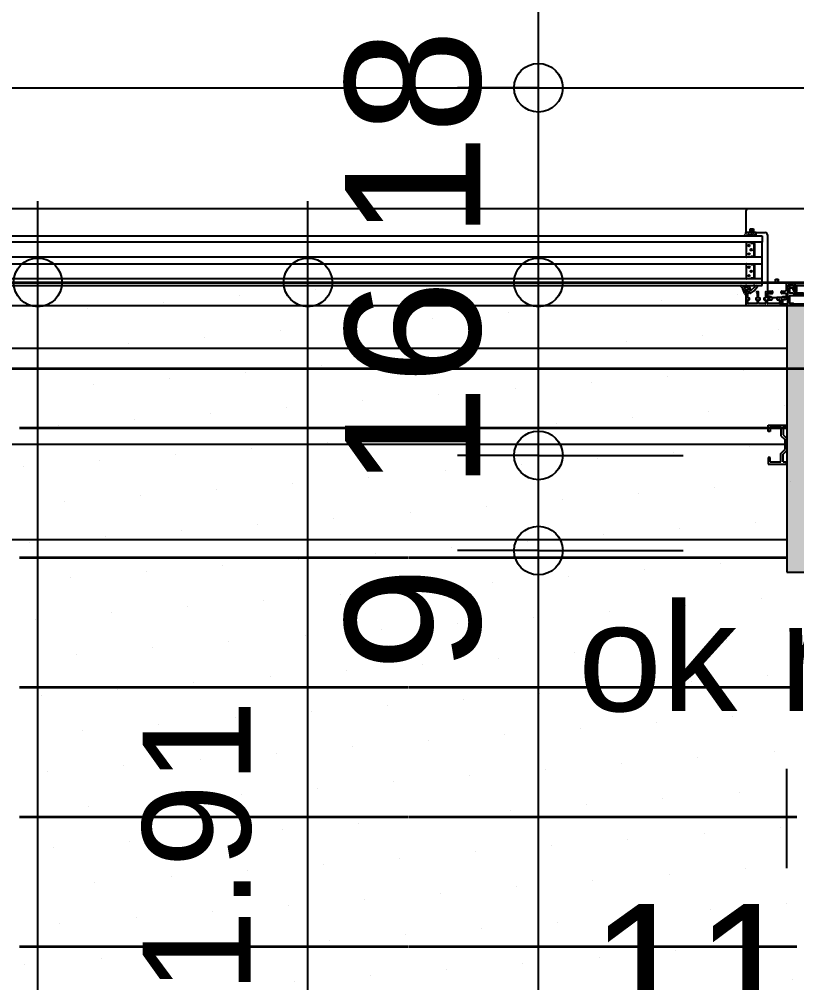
# Model space of a CAD drawing. Header units: centimetres. Extents: x 0.3 to 84.3, y 0.3 to 59.7.
# Drawn here: x 43.319 to 44.758, y 18.478 to 20.261 of the extents above; entities that cross this region are included whole.
import ezdxf

# ---------------------------------------------------------------- set-up
doc = ezdxf.new("R2010")
doc.units = ezdxf.units.CM
for name, pattern in [('AUSGEZOGEN', [0]), ('PHANTOM', [63.5, 31.75, -6.35, 6.35, -6.35, 6.35, -6.35]), ('PUNKT', [6.35, 0, -6.35]), ('VERDECKT', [9.525, 6.35, -3.175])]:
    doc.linetypes.add(name, pattern=pattern)
for name, color, linetype, lineweight in [('Allgemein', 7, 'AUSGEZOGEN', 35), ('Ausbau Raeume', 7, 'AUSGEZOGEN', 35), ('Bodenplatte', 7, 'AUSGEZOGEN', 35), ('Daemmung', 7, 'AUSGEZOGEN', 35), ('Decke', 7, 'AUSGEZOGEN', 35), ('Deckendaemmung', 7, 'AUSGEZOGEN', 25), ('Fenster', 7, 'AUSGEZOGEN', 35), ('Rolladen', 7, 'AUSGEZOGEN', 25), ('Text Koten', 7, 'AUSGEZOGEN', 50), ('Wand Beton bewehrt', 7, 'AUSGEZOGEN', 35), ('Werkplan- Ausfuehrungsmasse', 7, 'AUSGEZOGEN', 25)]:
    doc.layers.add(name, color=color, linetype=linetype, lineweight=lineweight)
doc.styles.add('ARIAL', font='ARIAL.TTF')

msp = doc.modelspace()

# ---------------------------------------------------------------- hatches: boundary and pattern name
at = {"layer": 'Allgemein', "linetype": 'AUSGEZOGEN', "lineweight": 25}
msp.add_hatch(color=32, dxfattribs=at).paths.add_polyline_path([(44.82, 19.454), (44.82, 19.7314), (44.74, 19.7314), (44.74, 19.454), (44.74, 19.374), (44.74, 19.326), (44.74, 19.278), (44.74, 19.238), (44.82, 19.238), (44.82, 19.278), (44.82, 19.326), (44.82, 19.374)])

# ---------------------------------------------------------------- linework, layer by layer
at = {"layer": 'Allgemein', "color": 7, "linetype": 'AUSGEZOGEN', "lineweight": 25}
for p, q in [((44.82, 19.7314), (44.74, 19.7314)), ((44.74, 19.7314), (44.74, 19.454)), ((44.74, 19.454), (44.74, 19.374)), ((44.74, 19.374), (44.74, 19.326)), ((44.74, 19.326), (44.74, 19.278)), ((44.74, 19.278), (44.74, 19.238)), ((44.74, 19.238), (44.82, 19.238))]:
    msp.add_line(p, q, dxfattribs=at)
at = {"layer": 'Ausbau Raeume', "color": 254, "linetype": 'AUSGEZOGEN', "lineweight": 35}
for p, q in [((44.0382, 19.5046), (43.3196, 19.5046)), ((44.74, 19.5046), (44.0396, 19.5046)), ((44.0382, 19.2646), (43.3196, 19.2646)), ((44.74, 19.2646), (44.0396, 19.2646)), ((44.0382, 19.0246), (43.3196, 19.0246)), ((44.7582, 19.0246), (44.0396, 19.0246)), ((44.0382, 18.7846), (43.3196, 18.7846)), ((44.7582, 18.7846), (44.0396, 18.7846)), ((44.0382, 18.5446), (43.3196, 18.5446)), ((44.7582, 18.5446), (44.0396, 18.5446))]:
    msp.add_line(p, q, dxfattribs=at)
at = {"layer": 'Bodenplatte', "color": 92, "linetype": 'AUSGEZOGEN', "lineweight": 25, "true_color": 0x00c600}
for p, q in [((43.3533, 19.774), (43.3533, 19.924)), ((43.3533, 19.774), (43.2033, 19.774)), ((43.3533, 19.774), (43.5033, 19.774)), ((43.3533, 19.774), (43.3533, 19.774)), ((43.3533, 16.114), (43.3533, 19.774))]:
    msp.add_line(p, q, dxfattribs=at)
at = {"layer": 'Bodenplatte', "color": 92, "linetype": 'VERDECKT', "lineweight": 35, "true_color": 0x00c600}
msp.add_line((31.66, 19.774), (46.91, 19.774), dxfattribs=at)
at = {"layer": 'Bodenplatte', "color": 92, "linetype": 'AUSGEZOGEN', "lineweight": 25, "true_color": 0x00c600}
msp.add_circle((43.3533, 19.774), 0.045, dxfattribs=at)
at = {"layer": 'Daemmung', "color": 211, "linetype": 'AUSGEZOGEN', "lineweight": 25, "true_color": 0xff70ff}
for p, q in [((43.8533, 19.774), (43.8533, 19.924)), ((43.8533, 19.774), (43.7033, 19.774)), ((43.8533, 19.774), (44.0033, 19.774)), ((43.8533, 19.774), (43.8533, 19.774)), ((43.8533, 15.954), (43.8533, 19.774))]:
    msp.add_line(p, q, dxfattribs=at)
msp.add_circle((43.8533, 19.774), 0.045, dxfattribs=at)
at = {"layer": 'Decke', "color": 96, "linetype": 'PHANTOM', "lineweight": 35, "true_color": 0x006e00}
for p, q in [((31.66, 19.774), (46.91, 19.774)), ((46.75, 19.614), (31.66, 19.614))]:
    msp.add_line(p, q, dxfattribs=at)
at = {"layer": 'Deckendaemmung', "color": 211, "linetype": 'AUSGEZOGEN', "lineweight": 25, "true_color": 0xff70ff}
for p, q in [((44.0083, 19.7718), (44.0083, 19.7718)), ((43.7264, 19.7491), (43.7264, 19.7491)), ((43.8674, 19.7604), (43.8674, 19.7604)), ((44.6482, 19.7523), (44.6482, 19.7523)), ((43.5855, 19.7377), (43.5855, 19.7377)), ((44.3663, 19.7296), (44.3663, 19.7296)), ((44.5073, 19.741), (44.5073, 19.741)), ((43.4445, 19.7264), (43.4445, 19.7264)), ((44.2254, 19.7183), (44.2254, 19.7183)), ((43.9435, 19.6956), (43.9435, 19.6956)), ((44.0845, 19.707), (44.0845, 19.707)), ((43.8026, 19.6843), (43.8026, 19.6843)), ((44.5834, 19.6762), (44.5834, 19.6762)), ((44.7244, 19.6875), (44.7244, 19.6875)), ((43.5207, 19.6616), (43.5207, 19.6616)), ((43.6616, 19.6729), (43.6616, 19.6729)), ((44.4425, 19.6648), (44.4425, 19.6648)), ((44.4425, 19.6648), (44.4425, 19.6648)), ((43.3797, 19.6503), (43.3797, 19.6503)), ((44.1606, 19.6422), (44.1606, 19.6422)), ((44.3015, 19.6535), (44.3015, 19.6535)), ((44.0197, 19.6308), (44.0197, 19.6308)), ((43.7378, 19.6081), (43.7378, 19.6081)), ((43.7378, 19.6081), (43.7378, 19.6081)), ((43.8787, 19.6195), (43.8787, 19.6195)), ((44.6596, 19.6114), (44.6596, 19.6114)), ((43.5968, 19.5968), (43.5968, 19.5968)), ((44.3777, 19.5887), (44.3777, 19.5887)), ((44.5186, 19.6), (44.5186, 19.6)), ((43.4559, 19.5855), (43.4559, 19.5855)), ((44.2367, 19.5774), (44.2367, 19.5774)), ((43.9549, 19.5547), (43.9549, 19.5547)), ((44.0958, 19.566), (44.0958, 19.566)), ((43.8139, 19.5433), (43.8139, 19.5433)), ((44.5948, 19.5352), (44.5948, 19.5352)), ((44.7357, 19.5466), (44.7357, 19.5466)), ((43.532, 19.5207), (43.532, 19.5207)), ((43.673, 19.532), (43.673, 19.532)), ((44.4538, 19.5239), (44.4538, 19.5239)), ((43.3911, 19.5093), (43.3911, 19.5093)), ((44.1719, 19.5012), (44.1719, 19.5012)), ((44.3129, 19.5126), (44.3129, 19.5126)), ((44.031, 19.4899), (44.031, 19.4899)), ((43.7491, 19.4672), (43.7491, 19.4672)), ((43.8901, 19.4785), (43.8901, 19.4785)), ((44.6709, 19.4704), (44.6709, 19.4704)), ((43.4672, 19.4445), (43.4672, 19.4445)), ((43.6082, 19.4559), (43.6082, 19.4559)), ((44.389, 19.4478), (44.389, 19.4478)), ((44.53, 19.4591), (44.53, 19.4591)), ((43.3263, 19.4332), (43.3263, 19.4332)), ((44.2481, 19.4364), (44.2481, 19.4364)), ((43.9662, 19.4137), (43.9662, 19.4137)), ((44.1071, 19.4251), (44.1071, 19.4251)), ((43.6843, 19.3911), (43.6843, 19.3911)), ((43.8252, 19.4024), (43.8252, 19.4024)), ((44.6061, 19.3943), (44.6061, 19.3943)), ((44.7471, 19.4056), (44.7471, 19.4056)), ((43.5434, 19.3797), (43.5434, 19.3797)), ((44.4652, 19.383), (44.4652, 19.383)), ((43.4024, 19.3684), (43.4024, 19.3684)), ((44.1833, 19.3603), (44.1833, 19.3603)), ((44.3242, 19.3716), (44.3242, 19.3716)), ((43.9014, 19.3376), (43.9014, 19.3376)), ((44.0423, 19.3489), (44.0423, 19.3489)), ((43.7604, 19.3263), (43.7604, 19.3263)), ((44.6823, 19.3295), (44.6823, 19.3295)), ((43.4786, 19.3036), (43.4786, 19.3036)), ((43.6195, 19.3149), (43.6195, 19.3149)), ((44.4004, 19.3068), (44.4004, 19.3068)), ((44.5413, 19.3182), (44.5413, 19.3182)), ((44.5413, 19.3182), (44.5413, 19.3182)), ((43.3376, 19.2922), (43.3376, 19.2922)), ((44.1185, 19.2841), (44.1185, 19.2841)), ((44.2594, 19.2955), (44.2594, 19.2955)), ((43.9775, 19.2728), (43.9775, 19.2728)), ((43.6956, 19.2501), (43.6956, 19.2501)), ((43.8366, 19.2615), (43.8366, 19.2615)), ((43.8366, 19.2615), (43.8366, 19.2615)), ((44.6175, 19.2534), (44.6175, 19.2534)), ((43.5547, 19.2388), (43.5547, 19.2388)), ((44.3356, 19.2307), (44.3356, 19.2307)), ((44.4765, 19.242), (44.4765, 19.242)), ((43.4138, 19.2274), (43.4138, 19.2274)), ((44.1946, 19.2193), (44.1946, 19.2193)), ((43.9127, 19.1966), (43.9127, 19.1966)), ((44.0537, 19.208), (44.0537, 19.208)), ((43.7718, 19.1853), (43.7718, 19.1853)), ((44.5527, 19.1772), (44.5527, 19.1772)), ((44.6936, 19.1885), (44.6936, 19.1885)), ((43.4899, 19.1626), (43.4899, 19.1626)), ((43.6308, 19.174), (43.6308, 19.174)), ((44.4117, 19.1659), (44.4117, 19.1659)), ((43.349, 19.1513), (43.349, 19.1513)), ((44.1298, 19.1432), (44.1298, 19.1432)), ((44.2708, 19.1545), (44.2708, 19.1545)), ((43.9889, 19.1318), (43.9889, 19.1318)), ((43.707, 19.1092), (43.707, 19.1092)), ((43.8479, 19.1205), (43.8479, 19.1205)), ((44.6288, 19.1124), (44.6288, 19.1124)), ((43.566, 19.0978), (43.566, 19.0978)), ((44.3469, 19.0897), (44.3469, 19.0897)), ((44.4878, 19.1011), (44.4878, 19.1011)), ((43.4251, 19.0865), (43.4251, 19.0865)), ((44.206, 19.0784), (44.206, 19.0784)), ((43.9241, 19.0557), (43.9241, 19.0557)), ((44.065, 19.067), (44.065, 19.067)), ((43.7831, 19.0444), (43.7831, 19.0444)), ((44.564, 19.0363), (44.564, 19.0363)), ((44.7049, 19.0476), (44.7049, 19.0476)), ((43.5012, 19.0217), (43.5012, 19.0217)), ((43.6422, 19.033), (43.6422, 19.033)), ((44.423, 19.0249), (44.423, 19.0249)), ((43.3603, 19.0103), (43.3603, 19.0103)), ((44.1412, 19.0022), (44.1412, 19.0022)), ((44.2821, 19.0136), (44.2821, 19.0136)), ((44.0002, 18.9909), (44.0002, 18.9909)), ((43.7183, 18.9682), (43.7183, 18.9682)), ((43.8593, 18.9796), (43.8593, 18.9796)), ((44.6401, 18.9715), (44.6401, 18.9715)), ((43.4364, 18.9455), (43.4364, 18.9455)), ((43.5774, 18.9569), (43.5774, 18.9569)), ((44.3582, 18.9488), (44.3582, 18.9488)), ((44.4992, 18.9601), (44.4992, 18.9601)), ((44.4992, 18.9601), (44.4992, 18.9601)), ((44.2173, 18.9374), (44.2173, 18.9374)), ((43.9354, 18.9148), (43.9354, 18.9148)), ((44.0764, 18.9261), (44.0764, 18.9261)), ((43.6535, 18.8921), (43.6535, 18.8921)), ((43.7945, 18.9034), (43.7945, 18.9034)), ((43.7945, 18.9034), (43.7945, 18.9034)), ((44.5753, 18.8953), (44.5753, 18.8953)), ((44.7163, 18.9067), (44.7163, 18.9067)), ((43.5126, 18.8807), (43.5126, 18.8807)), ((44.4344, 18.884), (44.4344, 18.884)), ((43.3716, 18.8694), (43.3716, 18.8694)), ((44.1525, 18.8613), (44.1525, 18.8613)), ((44.2934, 18.8726), (44.2934, 18.8726)), ((43.8706, 18.8386), (43.8706, 18.8386)), ((44.0116, 18.85), (44.0116, 18.85)), ((43.7297, 18.8273), (43.7297, 18.8273)), ((44.6515, 18.8305), (44.6515, 18.8305)), ((43.4478, 18.8046), (43.4478, 18.8046)), ((43.5887, 18.8159), (43.5887, 18.8159)), ((44.3696, 18.8078), (44.3696, 18.8078)), ((44.5105, 18.8192), (44.5105, 18.8192)), ((44.0877, 18.7852), (44.0877, 18.7852)), ((44.2286, 18.7965), (44.2286, 18.7965)), ((43.9468, 18.7738), (43.9468, 18.7738)), ((43.6649, 18.7511), (43.6649, 18.7511)), ((43.8058, 18.7625), (43.8058, 18.7625)), ((44.5867, 18.7544), (44.5867, 18.7544)), ((44.7276, 18.7657), (44.7276, 18.7657)), ((43.5239, 18.7398), (43.5239, 18.7398)), ((44.3048, 18.7317), (44.3048, 18.7317)), ((44.4457, 18.743), (44.4457, 18.743)), ((43.383, 18.7285), (43.383, 18.7285)), ((44.1638, 18.7204), (44.1638, 18.7204)), ((43.8819, 18.6977), (43.8819, 18.6977)), ((44.0229, 18.709), (44.0229, 18.709)), ((43.741, 18.6863), (43.741, 18.6863)), ((44.5219, 18.6782), (44.5219, 18.6782)), ((44.6628, 18.6896), (44.6628, 18.6896)), ((43.4591, 18.6637), (43.4591, 18.6637)), ((43.6001, 18.675), (43.6001, 18.675)), ((44.3809, 18.6669), (44.3809, 18.6669)), ((44.099, 18.6442), (44.099, 18.6442)), ((44.24, 18.6556), (44.24, 18.6556)), ((43.9581, 18.6329), (43.9581, 18.6329)), ((44.739, 18.6248), (44.739, 18.6248)), ((43.6762, 18.6102), (43.6762, 18.6102)), ((43.8171, 18.6215), (43.8171, 18.6215)), ((44.598, 18.6134), (44.598, 18.6134)), ((44.598, 18.6134), (44.598, 18.6134)), ((43.5353, 18.5989), (43.5353, 18.5989)), ((44.3161, 18.5907), (44.3161, 18.5907)), ((44.4571, 18.6021), (44.4571, 18.6021)), ((43.3943, 18.5875), (43.3943, 18.5875)), ((44.1752, 18.5794), (44.1752, 18.5794)), ((43.8933, 18.5567), (43.8933, 18.5567)), ((43.8933, 18.5567), (43.8933, 18.5567)), ((44.0342, 18.5681), (44.0342, 18.5681)), ((43.7523, 18.5454), (43.7523, 18.5454)), ((44.5332, 18.5373), (44.5332, 18.5373)), ((44.6742, 18.5486), (44.6742, 18.5486)), ((43.4705, 18.5227), (43.4705, 18.5227)), ((43.6114, 18.534), (43.6114, 18.534)), ((44.3923, 18.5259), (44.3923, 18.5259)), ((43.3295, 18.5114), (43.3295, 18.5114)), ((44.1104, 18.5033), (44.1104, 18.5033)), ((44.2513, 18.5146), (44.2513, 18.5146)), ((43.9694, 18.4919), (43.9694, 18.4919)), ((44.7503, 18.4838), (44.7503, 18.4838)), ((43.8285, 18.4806), (43.8285, 18.4806))]:
    msp.add_line(p, q, dxfattribs=at)
at = {"layer": 'Fenster', "color": 7, "linetype": 'AUSGEZOGEN', "lineweight": 25}
for p, q in [((41.746, 20.134), (44.818, 20.134)), ((44.668, 19.91), (41.746, 19.91)), ((44.879, 19.91), (44.668, 19.91)), ((44.664, 19.906), (44.664, 19.868)), ((44.672, 19.866), (44.672, 19.873)), ((44.672, 19.873), (44.6782, 19.873)), ((44.6782, 19.873), (44.6782, 19.866)), ((41.72, 19.8604), (44.694, 19.8604)), ((44.662, 19.8621), (44.6615, 19.8617)), ((44.6625, 19.8604), (44.6661, 19.8616)), ((44.6641, 19.8659), (44.6632, 19.8633)), ((44.664, 19.868), (44.666, 19.866)), ((44.6641, 19.8665), (44.6641, 19.8663)), ((44.6641, 19.8663), (44.6641, 19.8661)), ((44.6656, 19.8663), (44.6652, 19.8668)), ((44.666, 19.866), (44.672, 19.866)), ((44.6707, 19.866), (44.6661, 19.866)), ((44.6671, 19.8613), (44.6672, 19.8608)), ((44.6683, 19.8608), (44.6686, 19.8617)), ((44.6697, 19.8617), (44.6699, 19.8608)), ((44.6711, 19.8608), (44.6713, 19.8617)), ((44.6728, 19.8709), (44.6714, 19.8696)), ((44.6719, 19.869), (44.6722, 19.8691)), ((44.6721, 19.8618), (44.6764, 19.8604)), ((44.6739, 19.8694), (44.6739, 19.8672)), ((44.6742, 19.8628), (44.6772, 19.8628)), ((44.6764, 19.8617), (44.6747, 19.8623)), ((44.6753, 19.8718), (44.6749, 19.8718)), ((44.6763, 19.8672), (44.6763, 19.8694)), ((44.6788, 19.8696), (44.6775, 19.8709)), ((44.678, 19.8691), (44.6783, 19.869)), ((44.6781, 19.8623), (44.6792, 19.8607)), ((44.6782, 19.866), (44.7, 19.866)), ((44.6831, 19.866), (44.6795, 19.866)), ((44.6803, 19.8608), (44.6806, 19.8617)), ((44.6817, 19.8617), (44.6819, 19.8608)), ((44.6831, 19.861), (44.6831, 19.8645)), ((44.694, 19.8604), (44.694, 19.8484)), ((44.704, 19.862), (44.704, 19.775)), ((44.694, 19.8484), (41.72, 19.8484)), ((44.6652, 19.8212), (44.6652, 19.8476)), ((44.6659, 19.8484), (44.6723, 19.8484)), ((44.6731, 19.8476), (44.6731, 19.8476)), ((44.6732, 19.8472), (44.6732, 19.8472)), ((44.6732, 19.8472), (44.6789, 19.8472)), ((44.6739, 19.8468), (44.6789, 19.8468)), ((44.6789, 19.8468), (44.6739, 19.8468)), ((44.6796, 19.846), (44.6796, 19.8227)), ((44.6796, 19.8227), (44.6796, 19.846)), ((44.68, 19.846), (44.68, 19.8227)), ((44.694, 19.8204), (44.694, 19.8484)), ((44.694, 19.8204), (41.72, 19.8204)), ((44.6723, 19.8204), (44.6659, 19.8204)), ((44.6731, 19.8212), (44.6731, 19.8212)), ((44.6789, 19.8216), (44.6732, 19.8216)), ((44.6732, 19.8216), (44.6732, 19.8216)), ((44.6789, 19.822), (44.6739, 19.822)), ((44.6739, 19.822), (44.6789, 19.822)), ((44.694, 19.8084), (44.694, 19.8204)), ((41.72, 19.8084), (44.694, 19.8084)), ((44.6652, 19.7812), (44.6652, 19.8076)), ((44.6659, 19.8084), (44.6723, 19.8084)), ((44.6731, 19.8076), (44.6731, 19.8076)), ((44.6732, 19.8072), (44.6732, 19.8072)), ((44.6732, 19.8072), (44.6789, 19.8072)), ((44.6739, 19.8068), (44.6789, 19.8068)), ((44.6789, 19.8068), (44.6739, 19.8068)), ((44.6796, 19.806), (44.6796, 19.7827)), ((44.6796, 19.7827), (44.6796, 19.806)), ((44.68, 19.806), (44.68, 19.7827)), ((44.694, 19.7804), (44.694, 19.8084)), ((44.694, 19.7804), (41.72, 19.7804)), ((41.72, 19.7684), (44.694, 19.7684)), ((44.6551, 19.766), (44.6548, 19.7664)), ((44.6555, 19.7684), (44.6636, 19.7684)), ((44.6604, 19.7657), (44.6602, 19.7653)), ((44.6602, 19.7653), (44.6606, 19.7647)), ((44.6612, 19.7657), (44.6604, 19.7657)), ((44.6621, 19.7654), (44.6612, 19.7657)), ((44.6636, 19.765), (44.6621, 19.7654)), ((44.6723, 19.7804), (44.6659, 19.7804)), ((44.666, 19.7679), (44.6705, 19.7667)), ((44.6731, 19.7812), (44.6731, 19.7812)), ((44.6789, 19.7816), (44.6732, 19.7816)), ((44.6732, 19.7816), (44.6732, 19.7816)), ((44.6734, 19.7591), (44.6809, 19.7655)), ((44.6789, 19.782), (44.6739, 19.782)), ((44.6739, 19.782), (44.6789, 19.782)), ((44.6806, 19.7666), (44.6793, 19.7669)), ((44.6797, 19.7688), (44.6837, 19.768)), ((44.6813, 19.7663), (44.6806, 19.7666)), ((44.6809, 19.7655), (44.6813, 19.7657)), ((44.6815, 19.7662), (44.6813, 19.7663)), ((44.6813, 19.7657), (44.6815, 19.7658)), ((44.6816, 19.7659), (44.6815, 19.7662)), ((44.6815, 19.7658), (44.6816, 19.7659)), ((44.694, 19.7684), (44.694, 19.7804)), ((44.704, 19.775), (44.705, 19.774)), ((44.719, 19.774), (44.704, 19.774)), ((44.704, 19.774), (44.704, 19.76)), ((44.705, 19.774), (44.719, 19.774)), ((44.719, 19.774), (44.719, 19.78)), ((44.719, 19.78), (44.724, 19.78)), ((44.719, 19.7786), (44.719, 19.774)), ((44.7215, 19.7796), (44.72, 19.7796)), ((44.723, 19.7796), (44.7215, 19.7796)), ((44.724, 19.78), (44.724, 19.774)), ((44.724, 19.774), (44.724, 19.7786)), ((44.724, 19.774), (44.948, 19.774)), ((44.739, 19.774), (44.724, 19.774)), ((44.739, 19.76), (44.739, 19.774)), ((44.741, 19.767), (44.741, 19.7342)), ((44.7514, 19.7674), (44.7414, 19.7674)), ((44.7456, 19.7736), (44.7436, 19.7736)), ((44.7436, 19.7736), (44.7436, 19.7712)), ((44.7436, 19.7712), (44.7456, 19.7712)), ((44.7481, 19.77), (44.7436, 19.7686)), ((44.7436, 19.7686), (44.7436, 19.7676)), ((44.7436, 19.7686), (44.744, 19.7683)), ((44.7436, 19.7676), (44.744, 19.7676)), ((44.744, 19.774), (44.7456, 19.774)), ((44.7456, 19.7708), (44.744, 19.7708)), ((44.744, 19.7683), (44.7482, 19.7696)), ((44.744, 19.7676), (44.744, 19.7683)), ((44.748, 19.7686), (44.7443, 19.7674)), ((44.7444, 19.767), (44.7443, 19.7674)), ((44.7444, 19.767), (44.7481, 19.7682)), ((44.7546, 19.774), (44.7456, 19.774)), ((44.7456, 19.7736), (44.7456, 19.774)), ((44.7456, 19.7736), (44.7546, 19.7736)), ((44.7456, 19.7712), (44.7456, 19.7736)), ((44.7456, 19.7712), (44.7506, 19.7712)), ((44.7456, 19.7712), (44.7456, 19.7708)), ((44.7456, 19.7708), (44.7488, 19.7708)), ((44.748, 19.7686), (44.7481, 19.7682)), ((44.7483, 19.7701), (44.7481, 19.77)), ((44.7481, 19.77), (44.7482, 19.7696)), ((44.7482, 19.7696), (44.7483, 19.7697)), ((44.7482, 19.7696), (44.7482, 19.7687)), ((44.7482, 19.7687), (44.7482, 19.7683)), ((44.7483, 19.7687), (44.7482, 19.7687)), ((44.7482, 19.7683), (44.7483, 19.7683)), ((44.7483, 19.7686), (44.7483, 19.7687)), ((44.7484, 19.7685), (44.7483, 19.7686)), ((44.7483, 19.7683), (44.7484, 19.7682)), ((44.7485, 19.7685), (44.7484, 19.7685)), ((44.7484, 19.7682), (44.7484, 19.7682)), ((44.7484, 19.7682), (44.7485, 19.7682)), ((44.7485, 19.7684), (44.7485, 19.7685)), ((44.7486, 19.7684), (44.7485, 19.7684)), ((44.7485, 19.7683), (44.7485, 19.7684)), ((44.7485, 19.7682), (44.7485, 19.7683)), ((44.7485, 19.7682), (44.7485, 19.7681)), ((44.7485, 19.7681), (44.7485, 19.7682)), ((44.7485, 19.7681), (44.7485, 19.7681)), ((44.7486, 19.768), (44.7485, 19.7681)), ((44.7491, 19.7704), (44.7486, 19.7704)), ((44.7486, 19.7704), (44.7486, 19.7684)), ((44.7486, 19.7684), (44.7506, 19.7684)), ((44.7488, 19.768), (44.7486, 19.768)), ((44.7492, 19.7708), (44.7488, 19.7708)), ((44.7488, 19.768), (44.749, 19.768)), ((44.7488, 19.768), (44.7488, 19.768)), ((44.7506, 19.768), (44.749, 19.768)), ((44.7491, 19.7704), (44.7494, 19.7705)), ((44.7497, 19.7709), (44.7492, 19.7708)), ((44.7494, 19.7705), (44.7498, 19.7707)), ((44.7501, 19.7711), (44.7497, 19.7709)), ((44.7498, 19.7707), (44.7502, 19.7709)), ((44.7506, 19.7712), (44.7501, 19.7711)), ((44.7502, 19.7709), (44.7506, 19.7712)), ((44.7506, 19.7684), (44.7506, 19.7712)), ((44.7506, 19.768), (44.7506, 19.7684)), ((44.7546, 19.7684), (44.7506, 19.7684)), ((44.7506, 19.768), (44.7546, 19.768)), ((44.753, 19.7656), (44.753, 19.7658)), ((44.7543, 19.768), (44.7543, 19.7662)), ((44.7543, 19.7662), (44.758, 19.7662)), ((44.7543, 19.7661), (44.7543, 19.7662)), ((44.7543, 19.7662), (44.7543, 19.7662)), ((44.758, 19.7661), (44.7543, 19.7661)), ((44.7543, 19.766), (44.7543, 19.7661)), ((44.7543, 19.7661), (44.7543, 19.7661)), ((44.7554, 19.7656), (44.7543, 19.766)), ((44.7734, 19.774), (44.7546, 19.774)), ((44.7546, 19.7736), (44.7546, 19.774)), ((44.7546, 19.7736), (44.7549, 19.7736)), ((44.7546, 19.7736), (44.7546, 19.7684)), ((44.7546, 19.768), (44.7546, 19.7684)), ((44.7546, 19.7684), (44.7549, 19.7684)), ((44.7546, 19.768), (44.7734, 19.768)), ((44.7549, 19.7684), (44.7549, 19.7736)), ((44.7549, 19.7736), (44.7731, 19.7736)), ((44.7731, 19.7684), (44.7549, 19.7684)), ((44.7554, 19.7656), (44.758, 19.7656)), ((44.758, 19.7656), (44.7555, 19.7656)), ((44.758, 19.768), (44.758, 19.7586)), ((44.6606, 19.7647), (44.6626, 19.761)), ((44.6636, 19.7516), (44.6629, 19.7516)), ((44.6652, 19.7645), (44.6636, 19.765)), ((44.6639, 19.7604), (44.6685, 19.7604)), ((44.664, 19.756), (44.664, 19.7318)), ((44.664, 19.7557), (44.664, 19.752)), ((44.6694, 19.7564), (44.6644, 19.7564)), ((44.6702, 19.7564), (44.6647, 19.7564)), ((44.6662, 19.7642), (44.6652, 19.7645)), ((44.6674, 19.764), (44.6662, 19.7642)), ((44.6674, 19.764), (44.6693, 19.7635)), ((44.6676, 19.7454), (44.6676, 19.7529)), ((44.6678, 19.7533), (44.6698, 19.7554)), ((44.6686, 19.7604), (44.6685, 19.7604)), ((44.6687, 19.7604), (44.6686, 19.7604)), ((44.6689, 19.7605), (44.6687, 19.7604)), ((44.669, 19.7605), (44.6689, 19.7605)), ((44.6692, 19.7606), (44.669, 19.7605)), ((44.6696, 19.7612), (44.6692, 19.7606)), ((44.6693, 19.7635), (44.6697, 19.7628)), ((44.6697, 19.7628), (44.6696, 19.7612)), ((44.6714, 19.754), (44.6706, 19.7561)), ((44.6713, 19.7643), (44.6713, 19.7635)), ((44.6713, 19.7635), (44.6717, 19.7599)), ((44.6836, 19.7554), (44.685, 19.7539)), ((44.6872, 19.7564), (44.684, 19.7564)), ((44.6852, 19.7535), (44.6852, 19.7454)), ((44.6876, 19.7454), (44.6876, 19.756)), ((44.7004, 19.756), (44.7004, 19.7454)), ((44.712, 19.7564), (44.7008, 19.7564)), ((44.704, 19.76), (44.706, 19.758)), ((44.704, 19.7454), (44.704, 19.753)), ((44.704, 19.7524), (44.704, 19.749)), ((44.704, 19.749), (44.704, 19.748)), ((44.7044, 19.7534), (44.712, 19.7534)), ((44.7124, 19.7534), (44.705, 19.7534)), ((44.7084, 19.748), (44.705, 19.748)), ((44.705, 19.748), (44.708, 19.748)), ((44.706, 19.758), (44.7124, 19.758)), ((44.708, 19.748), (44.7108, 19.748)), ((44.708, 19.747), (44.708, 19.7476)), ((44.7096, 19.7476), (44.7094, 19.7476)), ((44.7127, 19.7449), (44.7103, 19.7473)), ((44.7108, 19.748), (44.7128, 19.746)), ((44.713, 19.7544), (44.713, 19.7554)), ((44.7134, 19.757), (44.7134, 19.7544)), ((44.7296, 19.7544), (44.7296, 19.757)), ((44.7302, 19.746), (44.7322, 19.748)), ((44.7306, 19.758), (44.737, 19.758)), ((44.738, 19.7534), (44.7306, 19.7534)), ((44.7322, 19.748), (44.735, 19.748)), ((44.7346, 19.748), (44.738, 19.748)), ((44.735, 19.748), (44.738, 19.748)), ((44.735, 19.747), (44.735, 19.7476)), ((44.737, 19.758), (44.739, 19.76)), ((44.739, 19.749), (44.739, 19.7524)), ((44.739, 19.749), (44.739, 19.748)), ((44.7452, 19.7542), (44.7452, 19.7638)), ((44.7452, 19.7354), (44.7452, 19.7494)), ((44.7456, 19.7642), (44.7518, 19.7642)), ((44.7506, 19.7538), (44.7456, 19.7538)), ((44.7456, 19.7498), (44.7996, 19.7498)), ((44.7507, 19.7638), (44.7506, 19.7636)), ((44.7506, 19.7636), (44.751, 19.7634)), ((44.7506, 19.7636), (44.751, 19.7634)), ((44.7507, 19.7638), (44.7511, 19.7637)), ((44.7508, 19.7614), (44.7511, 19.7617)), ((44.7508, 19.7615), (44.7511, 19.7617)), ((44.7508, 19.7614), (44.7526, 19.7586)), ((44.751, 19.7634), (44.7511, 19.7637)), ((44.7536, 19.7641), (44.7511, 19.7641)), ((44.7511, 19.7637), (44.7511, 19.7641)), ((44.7511, 19.7637), (44.7536, 19.7637)), ((44.7529, 19.7588), (44.7511, 19.7617)), ((44.7521, 19.7643), (44.7527, 19.7649)), ((44.7526, 19.7586), (44.7529, 19.7588)), ((44.7527, 19.7585), (44.753, 19.7587)), ((44.7754, 19.7528), (44.7527, 19.7528)), ((44.7536, 19.7641), (44.7536, 19.7637)), ((44.7537, 19.7568), (44.754, 19.757)), ((44.7555, 19.7625), (44.7551, 19.7624)), ((44.7551, 19.7624), (44.756, 19.7584)), ((44.7564, 19.7584), (44.7555, 19.7625)), ((44.7564, 19.7584), (44.756, 19.7584)), ((44.7569, 19.7539), (44.757, 19.7543)), ((44.7575, 19.7538), (44.7575, 19.7542)), ((44.7705, 19.7542), (44.7575, 19.7542)), ((44.7575, 19.7538), (44.7705, 19.7538)), ((44.7582, 19.7544), (44.7576, 19.7538)), ((44.758, 19.7586), (44.7584, 19.7586)), ((41.7496, 19.7314), (44.6644, 19.7314)), ((44.6644, 19.7314), (44.7292, 19.7314)), ((44.6676, 19.7354), (44.6676, 19.7416)), ((44.6702, 19.745), (44.668, 19.745)), ((44.668, 19.742), (44.6702, 19.742)), ((44.6848, 19.735), (44.668, 19.735)), ((44.6706, 19.7424), (44.6706, 19.7446)), ((44.6822, 19.7446), (44.6822, 19.7424)), ((44.6848, 19.745), (44.6826, 19.745)), ((44.6826, 19.742), (44.6848, 19.742)), ((44.6852, 19.7416), (44.6852, 19.7354)), ((44.6876, 19.7354), (44.6876, 19.7416)), ((44.6902, 19.745), (44.688, 19.745)), ((44.688, 19.742), (44.6902, 19.742)), ((44.7, 19.735), (44.688, 19.735)), ((44.6906, 19.7424), (44.6906, 19.7446)), ((44.6974, 19.7446), (44.6974, 19.7424)), ((44.7, 19.745), (44.6978, 19.745)), ((44.6978, 19.742), (44.7, 19.742)), ((44.7004, 19.7416), (44.7004, 19.7354)), ((44.704, 19.7354), (44.704, 19.7416)), ((44.7086, 19.745), (44.7044, 19.745)), ((44.7044, 19.742), (44.712, 19.742)), ((44.7258, 19.735), (44.7044, 19.735)), ((44.706, 19.746), (44.707, 19.746)), ((44.709, 19.7472), (44.709, 19.7454)), ((44.7128, 19.746), (44.7215, 19.746)), ((44.713, 19.743), (44.713, 19.7442)), ((44.7215, 19.746), (44.7302, 19.746)), ((44.7216, 19.7456), (44.7216, 19.7424)), ((44.7256, 19.746), (44.722, 19.746)), ((44.722, 19.742), (44.7258, 19.742)), ((44.738, 19.746), (44.7256, 19.746)), ((44.7262, 19.7416), (44.7262, 19.7354)), ((44.7296, 19.7318), (44.7296, 19.7414)), ((44.73, 19.7404), (44.73, 19.7318)), ((44.7304, 19.7314), (44.7756, 19.7314)), ((44.7306, 19.7424), (44.7366, 19.7424)), ((44.732, 19.7414), (44.731, 19.7414)), ((44.7324, 19.7342), (44.7324, 19.741)), ((44.7406, 19.7338), (44.7328, 19.7338)), ((44.737, 19.746), (44.736, 19.746)), ((44.739, 19.7448), (44.739, 19.745)), ((44.7512, 19.735), (44.7456, 19.735)), ((44.7732, 19.7338), (44.753, 19.7338)), ((44.74, 19.6514), (38.61, 19.6514))]:
    msp.add_line(p, q, dxfattribs=at)
for centre, radius in [((44.6699, 19.8422), 0.0016), ((44.6699, 19.8265), 0.0016), ((44.674, 19.8344), 0.0016), ((44.6699, 19.8022), 0.0016), ((44.6699, 19.7865), 0.0016), ((44.674, 19.7944), 0.0016), ((44.6637, 19.7586), 0.000995)]:
    msp.add_circle(centre, radius, dxfattribs=at)
for centre, radius, start, end in [((44.668, 19.906), 0.004, 90.0001, 180.0001), ((44.6623, 19.8612), 0.000896, 148.6199, 288.3565), ((44.6615, 19.8637), 0.00169, 286.5894, 345.7015), ((44.6647, 19.8665), 0.0006, 35.0001, 179.9899), ((44.6621, 19.8661), 0.002, 352.8339, 0.0001), ((44.6661, 19.8666), 0.0006, 215.0001, 270.0001), ((44.6665, 19.8611), 0.0006, 15.0001, 131.4926), ((44.6678, 19.861), 0.0006, 195.0001, 345.0001), ((44.6691, 19.8615), 0.0006, 15.0001, 165.0001), ((44.6705, 19.861), 0.0006, 195.0001, 345.0001), ((44.6707, 19.865), 0.001, 45.6223, 90.0001), ((44.6717, 19.8693), 0.0004, 135.0326, 300.0428), ((44.6717, 19.8615), 0.000445, 29.6317, 164.5981), ((44.6717, 19.866), 0.0004, 225.6223, 2.7346), ((44.6801, 19.8664), 0.00802, 161.7764, 182.7204), ((44.6723, 19.869), 0.0002, 346.777, 120.0521), ((44.6749, 19.8688), 0.003, 90.0374, 135.0337), ((44.6751, 19.8694), 0.0012, 0.6558, 180.0386), ((44.6751, 19.8672), 0.0012, 180.3469, 359.7268), ((44.6741, 19.8626), 0.00022, 58.4906, 269.8168), ((44.6742, 19.8613), 0.00112, 65.9025, 98.521), ((44.6753, 19.8688), 0.003, 44.9665, 89.9628), ((44.6765, 19.861), 0.000646, 266.5003, 91.9756), ((44.6772, 19.8618), 0.001, 30.0001, 90.0001), ((44.6779, 19.869), 0.0002, 59.9481, 193.2232), ((44.6701, 19.8664), 0.00802, 357.2791, 18.2238), ((44.6785, 19.866), 0.0004, 177.2791, 314.3779), ((44.6785, 19.8693), 0.0004, 239.9575, 44.9676), ((44.6795, 19.865), 0.001, 90.0001, 134.3779), ((44.6798, 19.861), 0.0006, 210.0001, 345.0001), ((44.6811, 19.8615), 0.0006, 15.0001, 165.0001), ((44.6825, 19.861), 0.0006, 195.0001, 0.0001), ((44.6831, 19.8654), 0.0006, 293.577, 90.0001), ((44.6835, 19.8645), 0.0004, 113.577, 180.0001), ((44.7, 19.862), 0.004, 0.0001, 90.0001), ((44.6659, 19.8476), 0.00078, 90.0001, 180.0001), ((44.6723, 19.8476), 0.00078, 0.0001, 90.0001), ((44.6739, 19.8476), 0.00078, 180.0001, 270.0001), ((44.6739, 19.8476), 0.00078, 214.8639, 270.0001), ((44.6789, 19.846), 0.00114, 0.0001, 90.0001), ((44.6789, 19.846), 0.00078, 0.0001, 90.0001), ((44.6789, 19.846), 0.00078, 0.0001, 90.0001), ((44.6659, 19.8212), 0.00078, 180.0001, 270.0001), ((44.6723, 19.8212), 0.00078, 270.0001, 0.0001), ((44.6739, 19.8212), 0.00078, 90.0001, 180.0001), ((44.6739, 19.8212), 0.00078, 90.0001, 145.1363), ((44.6789, 19.8227), 0.00078, 270.0001, 0.0001), ((44.6789, 19.8227), 0.00114, 270.0001, 0.0001), ((44.6789, 19.8227), 0.00078, 270.0001, 0.0001), ((44.6659, 19.8076), 0.00078, 90.0001, 180.0001), ((44.6723, 19.8076), 0.00078, 0.0001, 90.0001), ((44.6739, 19.8076), 0.00078, 180.0001, 270.0001), ((44.6739, 19.8076), 0.00078, 214.8639, 270.0001), ((44.6789, 19.806), 0.00114, 0.0001, 90.0001), ((44.6789, 19.806), 0.00078, 0.0001, 90.0001), ((44.6789, 19.806), 0.00078, 0.0001, 90.0001), ((44.6555, 19.7674), 0.001, 90.0001, 199.0259), ((44.6576, 19.7681), 0.00324, 199.0259, 211.6333), ((44.6625, 19.7705), 0.00864, 211.6333, 224.3836), ((44.6636, 19.7624), 0.006, 67.1346, 90), ((44.6659, 19.7812), 0.00078, 180.0001, 270.0001), ((44.67, 19.7652), 0.00154, 324.2197, 74.1922), ((44.6723, 19.7812), 0.00078, 270.0001, 0.0001), ((44.6739, 19.7812), 0.00078, 90.0001, 180.0001), ((44.6739, 19.7812), 0.00078, 90.0001, 145.1363), ((44.6795, 19.7679), 0.001, 78.6332, 258.6331), ((44.6789, 19.7827), 0.00078, 270.0001, 0.0001), ((44.6789, 19.7827), 0.00114, 270.0001, 0.0001), ((44.6789, 19.7827), 0.00078, 270.0001, 0.0001), ((44.6836, 19.7661), 0.002, 310.1428, 86.9885), ((44.72, 19.7786), 0.001, 90.0001, 180.0001), ((44.723, 19.7786), 0.001, 0.0001, 90.0001), ((44.7414, 19.767), 0.0004, 90.0001, 180.0001), ((44.744, 19.7736), 0.0004, 90.0001, 180.0001), ((44.744, 19.7712), 0.0004, 180.0001, 270.0001), ((44.7442, 19.7676), 0.0006, 180.0001, 288.0152), ((44.7442, 19.7676), 0.0002, 180.0001, 288.0152), ((44.7482, 19.7679), 0.0008, 91.872, 108.0152), ((44.7482, 19.7679), 0.0004, 91.872, 108.0152), ((44.7482, 19.7704), 0.0004, 0.0001, 90.0001), ((44.7482, 19.7705), 0.0004, 288.0152, 353.502), ((44.749, 19.7684), 0.0004, 180.0001, 270.0001), ((44.7514, 19.7658), 0.0016, 0.0001, 90.0001), ((44.752, 19.7656), 0.001, 315.0001, 0.0001), ((44.7555, 19.7658), 0.0002, 250.0001, 270.0001), ((44.6366, 19.7491), 0.025, 8.8461, 37.9514), ((44.6629, 19.7532), 0.0016, 190.3829, 270.0001), ((44.6638, 19.762), 0.00158, 219.6137, 271.155), ((44.6636, 19.752), 0.0004, 270.0001, 0.0001), ((44.6647, 19.7557), 0.000662, 90.0001, 180.0001), ((44.6644, 19.756), 0.0004, 90.0001, 180.0001), ((44.6682, 19.7529), 0.0006, 135.0001, 180.0001), ((44.6694, 19.7558), 0.0006, 315.0001, 90.0001), ((44.6702, 19.756), 0.0004, 20.0001, 90.0001), ((44.6719, 19.7542), 0.0006, 200.0001, 302.523), ((44.6728, 19.7601), 0.00115, 192.4669, 300.1304), ((44.6519, 19.7901), 0.0417, 299.2314, 322.205), ((44.684, 19.7558), 0.0006, 90.0001, 225.0001), ((44.6846, 19.7535), 0.0006, 0.0001, 45.0001), ((44.6872, 19.756), 0.0004, 0.0001, 90.0001), ((44.7008, 19.756), 0.0004, 90.0001, 180.0001), ((44.705, 19.7524), 0.001, 90.0001, 180.0001), ((44.7044, 19.753), 0.0004, 90.0001, 180.0001), ((44.705, 19.749), 0.001, 180.0001, 270.0001), ((44.705, 19.749), 0.001, 180.0001, 270.0001), ((44.706, 19.748), 0.002, 180.0001, 270.0001), ((44.7084, 19.7476), 0.0004, 90.0001, 180.0001), ((44.7094, 19.7472), 0.0004, 90.0001, 180.0001), ((44.7096, 19.7466), 0.001, 45.0001, 90.0001), ((44.712, 19.7554), 0.001, 0.0001, 90.0001), ((44.712, 19.7544), 0.001, 270.0001, 0.0001), ((44.7124, 19.757), 0.001, 0.0001, 90.0001), ((44.7124, 19.7544), 0.001, 270.0001, 0.0001), ((44.7306, 19.757), 0.001, 90.0001, 180.0001), ((44.7306, 19.7544), 0.001, 180.0001, 270.0001), ((44.7346, 19.7476), 0.0004, 0.0001, 90.0001), ((44.737, 19.748), 0.002, 270.0001, 0.0001), ((44.738, 19.7524), 0.001, 0.0001, 90.0001), ((44.738, 19.749), 0.001, 270.0001, 0.0001), ((44.738, 19.749), 0.001, 270.0001, 0.0001), ((44.7456, 19.7638), 0.0004, 90.0001, 180.0001), ((44.7456, 19.7542), 0.0004, 180.0001, 270.0001), ((44.7456, 19.7494), 0.0004, 90.0001, 180.0001), ((44.7528, 19.7627), 0.0024, 159.279, 211.2357), ((44.7487, 19.7643), 0.002, 339.279, 339.5892), ((44.7506, 19.7522), 0.0016, 37.98, 90.0001), ((44.7511, 19.7637), 0.0004, 90.0001, 159.5892), ((44.7528, 19.7627), 0.002, 159.279, 211.2357), ((44.7525, 19.7625), 0.002, 211.2357, 212.5001), ((44.7487, 19.7643), 0.0024, 339.279, 339.5892), ((44.7525, 19.7625), 0.0016, 211.2357, 212.5001), ((44.7518, 19.7646), 0.0004, 270.0001, 315.0001), ((44.7527, 19.7538), 0.001, 217.98, 270.0001), ((44.7543, 19.7597), 0.002, 212.5001, 217.1948), ((44.746, 19.7534), 0.0084, 24.0503, 37.1948), ((44.7543, 19.7597), 0.0016, 212.5001, 217.1948), ((44.746, 19.7534), 0.0088, 24.0503, 37.1948), ((44.7536, 19.7621), 0.002, 11.5001, 90.0001), ((44.7536, 19.7621), 0.0016, 11.5001, 90.0001), ((44.7586, 19.759), 0.0054, 204.0503, 251.4842), ((44.7586, 19.759), 0.005, 204.0503, 251.4842), ((44.7572, 19.7586), 0.00123, 191.5001, 0.0001), ((44.7572, 19.7586), 0.000831, 191.5001, 0.0001), ((44.7575, 19.7558), 0.002, 251.4842, 270.0001), ((44.7575, 19.7558), 0.0016, 251.4842, 270.0001), ((44.6644, 19.7318), 0.0004, 180.0001, 270), ((44.668, 19.7454), 0.0004, 180.0001, 270.0001), ((44.668, 19.7416), 0.0004, 90.0001, 180.0001), ((44.668, 19.7354), 0.0004, 180.0001, 270.0001), ((44.6702, 19.7446), 0.0004, 0.0001, 90.0001), ((44.6702, 19.7424), 0.0004, 270.0001, 0.0001), ((44.6826, 19.7446), 0.0004, 90.0001, 180.0001), ((44.6826, 19.7424), 0.0004, 180.0001, 270.0001), ((44.6848, 19.7454), 0.0004, 270.0001, 0.0001), ((44.6848, 19.7416), 0.0004, 0.0001, 90.0001), ((44.6848, 19.7354), 0.0004, 270.0001, 0.0001), ((44.688, 19.7454), 0.0004, 180.0001, 270.0001), ((44.688, 19.7416), 0.0004, 90.0001, 180.0001), ((44.688, 19.7354), 0.0004, 180.0001, 270.0001), ((44.6902, 19.7446), 0.0004, 0.0001, 90.0001), ((44.6902, 19.7424), 0.0004, 270.0001, 0.0001), ((44.6978, 19.7446), 0.0004, 90.0001, 180.0001), ((44.6978, 19.7424), 0.0004, 180.0001, 270.0001), ((44.7, 19.7454), 0.0004, 270.0001, 0.0001), ((44.7, 19.7416), 0.0004, 0.0001, 90.0001), ((44.7, 19.7354), 0.0004, 270.0001, 0.0001), ((44.7044, 19.7454), 0.0004, 180.0001, 270.0001), ((44.7044, 19.7416), 0.0004, 90.0001, 180.0001), ((44.7044, 19.7354), 0.0004, 180.0001, 270.0001), ((44.707, 19.747), 0.001, 270.0001, 0.0001), ((44.7086, 19.7454), 0.0004, 270.0001, 0.0001), ((44.712, 19.743), 0.001, 270.0001, 0.0001), ((44.712, 19.7442), 0.001, 0.0001, 45.0001), ((44.722, 19.7456), 0.0004, 90.0001, 180.0001), ((44.722, 19.7424), 0.0004, 180.0001, 270.0001), ((44.7258, 19.7416), 0.0004, 0.0001, 90.0001), ((44.7258, 19.7354), 0.0004, 270.0001, 0.0001), ((44.7292, 19.7318), 0.0004, 270.0001, 0.0001), ((44.7306, 19.7414), 0.001, 90.0001, 180.0001), ((44.731, 19.7404), 0.001, 90.0001, 180.0001), ((44.7304, 19.7318), 0.0004, 180.0001, 270.0001), ((44.732, 19.741), 0.0004, 0.0001, 90.0001), ((44.7328, 19.7342), 0.0004, 180.0001, 270.0001), ((44.736, 19.747), 0.001, 180.0001, 270.0001), ((44.7366, 19.7448), 0.0024, 270.0001, 0.0001), ((44.738, 19.745), 0.001, 0.0001, 90.0001), ((44.7406, 19.7342), 0.0004, 270.0001, 0.0001), ((44.7456, 19.7354), 0.0004, 180.0001, 270.0001), ((44.7512, 19.7334), 0.0016, 23.5783, 90.0001), ((44.753, 19.7342), 0.0004, 203.5783, 270.0001)]:
    msp.add_arc(centre, radius, start, end, dxfattribs=at)
for centre, major_axis, ratio, start_param, end_param in [((44.7482, 19.7705), (0, 0.0008), 0.5, 1.646315, 2.827169), ((44.7485, 19.7697), (0.000124, -0.00038), 0.295461, 1.66659, 3.141593), ((44.7488, 19.7704), (0, -0.0004), 0.745356, 3.141593, 4.712389), ((44.7546, 19.7736), (0, -0.0004), 0.906094, 3.141593, 4.712389), ((44.7546, 19.7684), (0, 0.0004), 0.906094, 1.570796, 3.141593)]:
    msp.add_ellipse(centre, major_axis=major_axis, ratio=ratio, start_param=start_param, end_param=end_param, dxfattribs=at)
at = {"layer": 'Rolladen', "color": 7, "linetype": 'AUSGEZOGEN', "lineweight": 25}
for p, q in [((44.705, 19.498), (44.705, 19.51)), ((44.705, 19.51), (44.739, 19.51)), ((44.709, 19.498), (44.705, 19.498)), ((44.709, 19.506), (44.729, 19.506)), ((44.709, 19.506), (44.709, 19.498)), ((44.729, 19.506), (44.729, 19.4903)), ((44.733, 19.506), (44.739, 19.506)), ((44.733, 19.506), (44.733, 19.492)), ((44.739, 19.506), (44.739, 19.51)), ((44.729, 19.4903), (44.736, 19.4833)), ((44.733, 19.492), (44.74, 19.485)), ((44.736, 19.4833), (44.736, 19.4647)), ((44.74, 19.463), (44.74, 19.485)), ((44.729, 19.4577), (44.736, 19.4647)), ((44.733, 19.456), (44.74, 19.463)), ((44.74, 19.469), (44.74, 19.479)), ((44.74, 19.468), (44.74, 19.469)), ((44.705, 19.45), (44.705, 19.438)), ((44.709, 19.45), (44.705, 19.45)), ((44.709, 19.442), (44.709, 19.45)), ((44.729, 19.442), (44.729, 19.4577)), ((44.733, 19.442), (44.733, 19.456)), ((44.705, 19.438), (44.739, 19.438)), ((44.709, 19.442), (44.729, 19.442)), ((44.733, 19.442), (44.739, 19.442)), ((44.739, 19.438), (44.739, 19.442))]:
    msp.add_line(p, q, dxfattribs=at)
at = {"layer": 'Rolladen', "color": 7, "linetype": 'PHANTOM', "lineweight": 25}
for p, q in [((44.74, 19.474), (38.6094, 19.474)), ((44.74, 19.298), (38.61, 19.298))]:
    msp.add_line(p, q, dxfattribs=at)
at = {"layer": 'Wand Beton bewehrt', "color": 180, "linetype": 'PUNKT', "lineweight": 25}
for p, q in [((44.97, 19.914), (38.38, 19.914)), ((38.61, 19.774), (44.74, 19.774)), ((44.74, 19.774), (44.82, 19.774))]:
    msp.add_line(p, q, dxfattribs=at)
at = {"layer": 'Werkplan- Ausfuehrungsmasse', "color": 7, "linetype": 'AUSGEZOGEN', "lineweight": 25}
for p, q in [((44.28, 20.134), (44.28, 28.294)), ((44.28, 20.134), (44.13, 20.134)), ((44.28, 20.134), (44.43, 20.134)), ((44.28, 20.134), (44.28, 20.134)), ((44.28, 19.774), (44.28, 20.134)), ((44.28, 19.774), (44.13, 19.774)), ((44.28, 19.774), (44.43, 19.774)), ((44.28, 19.774), (44.28, 19.774)), ((44.28, 19.454), (44.28, 19.774)), ((44.28, 19.454), (44.13, 19.454)), ((44.28, 19.454), (44.43, 19.454)), ((44.28, 19.278), (44.28, 19.454)), ((44.28, 19.278), (44.13, 19.278)), ((44.28, 19.278), (44.43, 19.278)), ((44.74, 18.6903), (44.74, 18.874))]:
    msp.add_line(p, q, dxfattribs=at)
for points in [[(44.28, 19.454), (44.3499, 19.454), (44.3499, 19.454), (44.4031, 19.454), (44.4031, 19.454), (44.5481, 19.454)], [(44.28, 19.278), (44.3472, 19.278), (44.3472, 19.278), (44.3994, 19.278), (44.3994, 19.278), (44.5481, 19.278)], [(44.28, 15.794), (44.28, 16.361), (44.28, 16.361), (44.28, 19.278)]]:
    msp.add_lwpolyline(points, dxfattribs=at)
for centre in [(44.28, 20.134), (44.28, 19.774), (44.28, 19.454), (44.28, 19.278)]:
    msp.add_circle(centre, 0.045, dxfattribs=at)

# ---------------------------------------------------------------- texts
at = {"layer": 'Daemmung', "color": 211, "linetype": 'AUSGEZOGEN', "lineweight": 35, "true_color": 0xff70ff, "insert": (43.7499, 18.4583), "char_height": 0.2, "width": 0.1, "attachment_point": 7, "rotation": 90, "style": 'ARIAL'}
msp.add_mtext('1.91', dxfattribs=at)
at = {"layer": 'Text Koten', "color": 7, "linetype": 'AUSGEZOGEN', "lineweight": 35, "insert": (44.3533, 18.978), "char_height": 0.2, "width": 0.1, "attachment_point": 7, "style": 'ARIAL'}
msp.add_mtext('ok\\~r.\\~Bo.\\~:\\~+11.43', dxfattribs=at)
at = {"layer": 'Werkplan- Ausfuehrungsmasse', "color": 7, "linetype": 'AUSGEZOGEN', "lineweight": 50, "char_height": 0.25, "width": 0.125, "attachment_point": 7, "rotation": 90, "style": 'ARIAL'}
for s, insert in [('18', (44.1757, 19.8542)), ('16', (44.1757, 19.3904)), ('9', (44.1757, 19.0541))]:
    msp.add_mtext(s, dxfattribs=dict(at, insert=insert))
at = {"layer": 'Werkplan- Ausfuehrungsmasse', "color": 7, "linetype": 'AUSGEZOGEN', "lineweight": 50, "insert": (44.3752, 18.374), "char_height": 0.25, "width": 0.125, "attachment_point": 7, "style": 'ARIAL'}
msp.add_mtext('11', dxfattribs=at)

doc.saveas('drawing.dxf')
